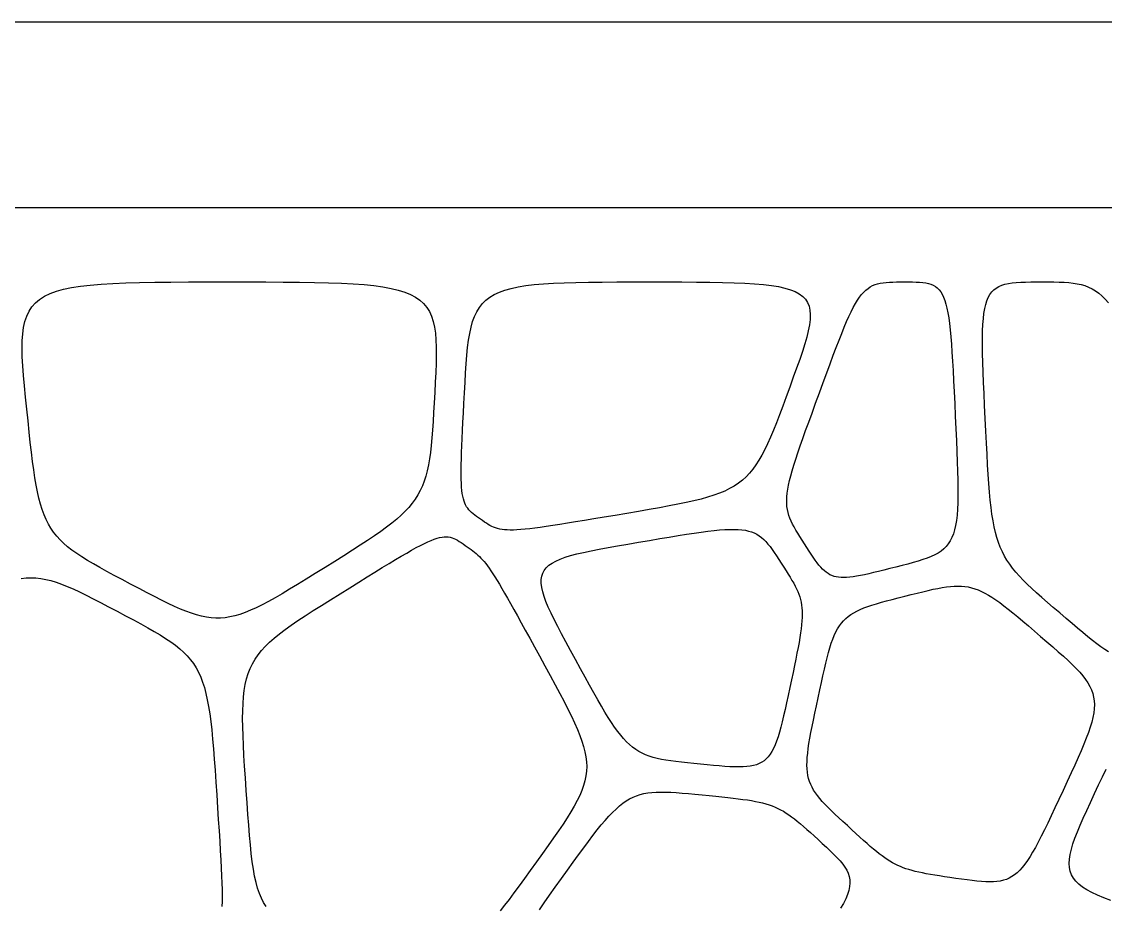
# Model space of a CAD drawing. Header units: millimetres. Extents: x 0 to 2400, y 0 to 1000.
# Drawn here: x 912 to 1495, y 524 to 1000 of the extents above; entities that cross this region are included whole.
import ezdxf

# ---------------------------------------------------------------- set-up
doc = ezdxf.new("R2010")
doc.units = ezdxf.units.MM

msp = doc.modelspace()

# ---------------------------------------------------------------- linework, layer by layer
at = {"layer": '23'}
for p, q in [((911.683, 700.328), (914.341, 700.632)), ((914.341, 700.632), (916.972, 700.737)), ((916.972, 700.737), (919.597, 700.647)), ((919.597, 700.647), (922.238, 700.362)), ((922.238, 700.362), (924.918, 699.887)), ((924.918, 699.887), (927.659, 699.223)), ((927.659, 699.223), (930.483, 698.373)), ((930.483, 698.373), (933.411, 697.34)), ((933.411, 697.34), (936.467, 696.125)), ((936.467, 696.125), (939.672, 694.732)), ((939.672, 694.732), (943.049, 693.164)), ((943.049, 693.164), (946.619, 691.422)), ((946.619, 691.422), (950.404, 689.509)), ((950.404, 689.509), (954.428, 687.428)), ((954.428, 687.428), (958.711, 685.181)), ((958.711, 685.181), (963.276, 682.77)), ((963.276, 682.77), (967.84, 680.356)), ((967.84, 680.356), (972.11, 678.083)), ((972.11, 678.083), (976.097, 675.931)), ((976.097, 675.931), (979.813, 673.88)), ((979.813, 673.88), (983.268, 671.909)), ((983.268, 671.909), (986.473, 670)), ((986.473, 670), (989.438, 668.132)), ((989.438, 668.132), (992.176, 666.285)), ((992.176, 666.285), (994.695, 664.44)), ((994.695, 664.44), (997.007, 662.576)), ((997.007, 662.576), (999.124, 660.674)), ((999.124, 660.674), (1001.06, 658.713)), ((1001.06, 658.713), (1002.81, 656.674)), ((1002.81, 656.674), (1004.4, 654.537)), ((1004.4, 654.537), (1005.85, 652.282)), ((1005.85, 652.282), (1007.14, 649.888)), ((1007.14, 649.888), (1008.31, 647.337)), ((1008.31, 647.337), (1009.36, 644.607)), ((1009.36, 644.607), (1010.29, 641.681)), ((1010.29, 641.681), (1011.13, 638.536)), ((1011.13, 638.536), (1011.88, 635.153)), ((1011.88, 635.153), (1012.55, 631.513)), ((1012.55, 631.513), (1013.16, 627.596)), ((1013.16, 627.596), (1013.71, 623.381)), ((1013.71, 623.381), (1014.22, 618.849)), ((1014.22, 618.849), (1014.69, 613.98)), ((1014.69, 613.98), (1015.14, 608.753)), ((1015.14, 608.753), (1015.57, 603.149)), ((1015.57, 603.149), (1016.01, 597.149)), ((1016.01, 597.149), (1016.45, 590.731)), ((1016.45, 590.731), (1016.91, 583.877)), ((1016.91, 583.877), (1017.37, 577.023)), ((1017.37, 577.023), (1017.8, 570.608)), ((1017.8, 570.608), (1018.2, 564.614)), ((1018.2, 564.614), (1018.55, 559.022)), ((1018.55, 559.022), (1018.87, 553.814)), ((1018.87, 553.814), (1019.15, 548.973)), ((1019.15, 548.973), (1019.38, 544.481)), ((1019.38, 544.481), (1019.57, 540.319)), ((1019.57, 540.319), (1019.71, 536.47)), ((1019.71, 536.47), (1019.8, 532.915)), ((1019.8, 532.915), (1019.84, 529.637)), ((1019.83, 526.617), (1019.76, 523.837)), ((1019.84, 529.637), (1019.83, 526.617))]:
    msp.add_line(p, q, dxfattribs=at)
at = {"layer": '24'}
for p, q in [((938.797, 856.898), (943.581, 857.658)), ((943.581, 857.658), (948.865, 858.28)), ((948.865, 858.28), (954.672, 858.778)), ((954.672, 858.778), (961.021, 859.166)), ((961.021, 859.166), (967.937, 859.458)), ((967.937, 859.458), (975.439, 859.667)), ((975.439, 859.667), (983.549, 859.807)), ((983.549, 859.807), (992.29, 859.892)), ((992.29, 859.892), (1001.68, 859.935)), ((1001.68, 859.935), (1011.75, 859.951)), ((1011.75, 859.951), (1022.51, 859.953)), ((1022.51, 859.953), (1033.28, 859.952)), ((1033.28, 859.952), (1043.34, 859.938)), ((1043.34, 859.938), (1052.74, 859.9)), ((1052.74, 859.9), (1061.49, 859.826)), ((1061.49, 859.826), (1069.6, 859.704)), ((1069.6, 859.704), (1077.12, 859.523)), ((1077.12, 859.523), (1084.05, 859.269)), ((1084.05, 859.269), (1090.42, 858.932)), ((1090.42, 858.932), (1096.26, 858.499)), ((1096.26, 858.499), (1101.58, 857.958)), ((1101.58, 857.958), (1106.41, 857.298)), ((921.617, 850.549), (924.227, 852.205)), ((924.227, 852.205), (927.228, 853.654)), ((927.228, 853.654), (930.642, 854.909)), ((930.642, 854.909), (934.491, 855.986)), ((934.491, 855.986), (938.797, 856.898)), ((1106.41, 857.298), (1110.76, 856.506)), ((1110.76, 856.506), (1114.67, 855.57)), ((1114.67, 855.57), (1118.16, 854.478)), ((1118.16, 854.478), (1121.25, 853.219)), ((1121.25, 853.219), (1123.95, 851.781)), ((1123.95, 851.781), (1126.3, 850.15)), ((915.921, 844.206), (917.486, 846.564)), ((917.486, 846.564), (919.378, 848.674)), ((919.378, 848.674), (921.617, 850.549)), ((1126.3, 850.15), (1128.31, 848.317)), ((1128.31, 848.317), (1130.01, 846.268)), ((1130.01, 846.268), (1131.42, 843.991)), ((913.683, 838.691), (914.661, 841.586)), ((914.661, 841.586), (915.921, 844.206)), ((1131.42, 843.991), (1132.56, 841.475)), ((1132.56, 841.475), (1133.46, 838.707)), ((912.49, 832.019), (912.967, 835.507)), ((912.967, 835.507), (913.683, 838.691)), ((1133.46, 838.707), (1134.14, 835.676)), ((1134.14, 835.676), (1134.62, 832.37)), ((912.232, 828.215), (912.49, 832.019)), ((1134.62, 832.37), (1134.92, 828.777)), ((1134.92, 828.777), (1135.06, 824.884)), ((912.169, 824.08), (912.232, 828.215)), ((912.281, 819.601), (912.169, 824.08)), ((1135.06, 824.884), (1135.08, 820.679)), ((912.545, 814.763), (912.281, 819.601)), ((1135.08, 820.679), (1134.98, 816.152)), ((912.94, 809.554), (912.545, 814.763)), ((1134.8, 811.289), (1134.55, 806.08)), ((1134.98, 816.152), (1134.8, 811.289)), ((913.445, 803.958), (912.94, 809.554)), ((1134.55, 806.08), (1134.26, 800.511)), ((914.037, 797.964), (913.445, 803.958)), ((1134.26, 800.511), (1133.97, 794.94)), ((914.695, 791.556), (914.037, 797.964)), ((1133.97, 794.94), (1133.68, 789.722)), ((915.358, 785.147), (914.695, 791.556)), ((1133.68, 789.722), (1133.39, 784.838)), ((915.989, 779.146), (915.358, 785.147)), ((1133.39, 784.838), (1133.08, 780.267)), ((916.598, 773.535), (915.989, 779.146)), ((1132.74, 775.992), (1132.37, 771.993)), ((1133.08, 780.267), (1132.74, 775.992)), ((917.197, 768.293), (916.598, 773.535)), ((1132.37, 771.993), (1131.94, 768.251)), ((917.796, 763.403), (917.197, 768.293)), ((1131.45, 764.748), (1130.88, 761.464)), ((1131.94, 768.251), (1131.45, 764.748)), ((918.408, 758.845), (917.796, 763.403)), ((919.043, 754.6), (918.408, 758.845)), ((1130.22, 758.38), (1129.47, 755.478)), ((1130.88, 761.464), (1130.22, 758.38)), ((919.712, 750.649), (919.043, 754.6)), ((1128.61, 752.738), (1127.62, 750.142)), ((1129.47, 755.478), (1128.61, 752.738)), ((920.428, 746.974), (919.712, 750.649)), ((921.201, 743.555), (920.428, 746.974)), ((1126.5, 747.67), (1125.23, 745.304)), ((1127.62, 750.142), (1126.5, 747.67)), ((922.042, 740.374), (921.201, 743.555)), ((1122.2, 740.813), (1120.42, 738.65)), ((1123.8, 743.025), (1122.2, 740.813)), ((1125.23, 745.304), (1123.8, 743.025)), ((922.963, 737.41), (922.042, 740.374)), ((923.975, 734.646), (922.963, 737.41)), ((1118.44, 736.516), (1116.26, 734.393)), ((1120.42, 738.65), (1118.44, 736.516)), ((925.089, 732.063), (923.975, 734.646)), ((926.316, 729.641), (925.089, 732.063)), ((927.668, 727.361), (926.316, 729.641)), ((1111.23, 730.104), (1108.36, 727.899)), ((1113.86, 732.262), (1111.23, 730.104)), ((1116.26, 734.393), (1113.86, 732.262)), ((929.156, 725.205), (927.668, 727.361)), ((930.791, 723.154), (929.156, 725.205)), ((1105.23, 725.63), (1101.84, 723.276)), ((1108.36, 727.899), (1105.23, 725.63)), ((932.585, 721.188), (930.791, 723.154)), ((934.548, 719.289), (932.585, 721.188)), ((936.692, 717.437), (934.548, 719.289)), ((1094.21, 718.24), (1089.95, 715.52)), ((1098.17, 720.819), (1094.21, 718.24)), ((1101.84, 723.276), (1098.17, 720.819)), ((939.028, 715.614), (936.692, 717.437)), ((941.568, 713.801), (939.028, 715.614)), ((944.322, 711.979), (941.568, 713.801)), ((947.302, 710.128), (944.322, 711.979)), ((1085.38, 712.64), (1080.48, 709.581)), ((1089.95, 715.52), (1085.38, 712.64)), ((950.52, 708.23), (947.302, 710.128)), ((953.986, 706.266), (950.52, 708.23)), ((957.711, 704.217), (953.986, 706.266)), ((1075.24, 706.324), (1070, 703.069)), ((1080.48, 709.581), (1075.24, 706.324)), ((961.708, 702.064), (957.711, 704.217)), ((965.986, 699.787), (961.708, 702.064)), ((1065.1, 700.03), (1060.49, 697.205)), ((1070, 703.069), (1065.1, 700.03)), ((970.558, 697.369), (965.986, 699.787)), ((975.132, 694.954), (970.558, 697.369)), ((979.422, 692.702), (975.132, 694.954)), ((1056.18, 694.591), (1052.12, 692.186)), ((1060.49, 697.205), (1056.18, 694.591)), ((983.45, 690.615), (979.422, 692.702)), ((987.236, 688.693), (983.45, 690.615)), ((990.802, 686.941), (987.236, 688.693)), ((1048.31, 689.989), (1044.73, 687.999)), ((1052.12, 692.186), (1048.31, 689.989)), ((994.168, 685.358), (990.802, 686.941)), ((997.357, 683.947), (994.168, 685.358)), ((1000.39, 682.71), (997.357, 683.947)), ((1003.28, 681.648), (1000.39, 682.71)), ((1035.09, 683.246), (1032.18, 682.062)), ((1038.14, 684.629), (1035.09, 683.246)), ((1041.34, 686.213), (1038.14, 684.629)), ((1044.73, 687.999), (1041.34, 686.213)), ((1006.06, 680.763), (1003.28, 681.648)), ((1008.75, 680.057), (1006.06, 680.763)), ((1011.36, 679.533), (1008.75, 680.057)), ((1013.93, 679.191), (1011.36, 679.533)), ((1016.46, 679.033), (1013.93, 679.191)), ((1018.98, 679.062), (1016.46, 679.033)), ((1021.51, 679.278), (1018.98, 679.062)), ((1024.08, 679.685), (1021.51, 679.278)), ((1026.7, 680.283), (1024.08, 679.685)), ((1029.39, 681.075), (1026.7, 680.283)), ((1032.18, 682.062), (1029.39, 681.075))]:
    msp.add_line(p, q, dxfattribs=at)
at = {"layer": '25'}
for p, q in [((1124.34, 716.955), (1126.62, 718.16)), ((1126.62, 718.16), (1128.71, 719.214)), ((1128.71, 719.214), (1130.64, 720.12)), ((1130.64, 720.12), (1132.41, 720.885)), ((1132.41, 720.885), (1134.04, 721.514)), ((1134.04, 721.514), (1135.54, 722.012)), ((1135.54, 722.012), (1136.93, 722.384)), ((1136.93, 722.384), (1138.22, 722.635)), ((1138.22, 722.635), (1139.41, 722.771)), ((1139.41, 722.771), (1140.54, 722.797)), ((1140.54, 722.797), (1141.6, 722.718)), ((1141.6, 722.718), (1142.62, 722.539)), ((1142.62, 722.539), (1143.6, 722.267)), ((1143.6, 722.267), (1144.57, 721.905)), ((1144.57, 721.905), (1145.52, 721.459)), ((1145.52, 721.459), (1146.49, 720.934)), ((1146.49, 720.934), (1147.47, 720.336)), ((1147.47, 720.336), (1148.49, 719.669)), ((1148.49, 719.669), (1149.56, 718.94)), ((1149.56, 718.94), (1150.69, 718.153)), ((1150.69, 718.153), (1151.82, 717.363)), ((1113.12, 710.511), (1116.27, 712.376)), ((1116.27, 712.376), (1119.18, 714.068)), ((1119.18, 714.068), (1121.86, 715.593)), ((1121.86, 715.593), (1124.34, 716.955)), ((1151.82, 717.363), (1152.88, 716.612)), ((1152.88, 716.612), (1153.88, 715.888)), ((1153.88, 715.888), (1154.84, 715.177)), ((1154.84, 715.177), (1155.75, 714.466)), ((1155.75, 714.466), (1156.64, 713.743)), ((1156.64, 713.743), (1157.5, 712.994)), ((1157.5, 712.994), (1158.34, 712.207)), ((1158.34, 712.207), (1159.18, 711.367)), ((1102.13, 703.826), (1106.07, 706.241)), ((1106.07, 706.241), (1109.73, 708.467)), ((1109.73, 708.467), (1113.12, 710.511)), ((1159.18, 711.367), (1160.02, 710.462)), ((1160.02, 710.462), (1160.87, 709.48)), ((1160.87, 709.48), (1161.74, 708.407)), ((1161.74, 708.407), (1162.64, 707.23)), ((1162.64, 707.23), (1163.58, 705.935)), ((1163.58, 705.935), (1164.56, 704.511)), ((1093.37, 698.408), (1097.9, 701.216)), ((1097.9, 701.216), (1102.13, 703.826)), ((1164.56, 704.511), (1165.59, 702.943)), ((1165.59, 702.943), (1166.69, 701.219)), ((1166.69, 701.219), (1167.86, 699.326)), ((1083.33, 692.174), (1088.52, 695.396)), ((1088.52, 695.396), (1093.37, 698.408)), ((1167.86, 699.326), (1169.12, 697.251)), ((1169.12, 697.251), (1170.45, 694.98)), ((1170.45, 694.98), (1171.89, 692.501)), ((1073.3, 685.918), (1078.15, 688.949)), ((1078.15, 688.949), (1083.33, 692.174)), ((1171.89, 692.501), (1173.43, 689.801)), ((1173.43, 689.801), (1175.09, 686.866)), ((1064.58, 680.351), (1068.78, 683.059)), ((1068.78, 683.059), (1073.3, 685.918)), ((1175.09, 686.866), (1176.87, 683.683)), ((1176.87, 683.683), (1178.78, 680.24)), ((1057.06, 675.302), (1060.67, 677.772)), ((1060.67, 677.772), (1064.58, 680.351)), ((1178.78, 680.24), (1180.84, 676.524)), ((1050.69, 670.6), (1053.74, 672.918)), ((1053.74, 672.918), (1057.06, 675.302)), ((1180.84, 676.524), (1183.04, 672.52)), ((1183.04, 672.52), (1185.4, 668.217)), ((1043.09, 663.826), (1045.37, 666.075)), ((1045.37, 666.075), (1047.91, 668.326)), ((1047.91, 668.326), (1050.69, 670.6)), ((1185.4, 668.217), (1187.92, 663.602)), ((1037.58, 656.874), (1039.2, 659.246)), ((1039.2, 659.246), (1041.03, 661.556)), ((1041.03, 661.556), (1043.09, 663.826)), ((1187.92, 663.602), (1190.62, 658.66)), ((1034.94, 651.856), (1036.17, 654.418)), ((1036.17, 654.418), (1037.58, 656.874)), ((1190.62, 658.66), (1193.51, 653.38)), ((1193.51, 653.38), (1196.39, 648.098)), ((1033.04, 646.334), (1033.9, 649.169)), ((1033.9, 649.169), (1034.94, 651.856)), ((1196.39, 648.098), (1199.08, 643.147)), ((1031.78, 640.136), (1032.33, 643.33)), ((1032.33, 643.33), (1033.04, 646.334)), ((1199.08, 643.147), (1201.58, 638.506)), ((1031.09, 633.092), (1031.37, 636.73)), ((1031.37, 636.73), (1031.78, 640.136)), ((1201.58, 638.506), (1203.88, 634.152)), ((1030.93, 629.199), (1031.09, 633.092)), ((1203.88, 634.152), (1205.98, 630.065)), ((1205.98, 630.065), (1207.89, 626.224)), ((1030.89, 625.031), (1030.93, 629.199)), ((1030.94, 620.566), (1030.89, 625.031)), ((1207.89, 626.224), (1209.6, 622.607)), ((1031.09, 615.783), (1030.94, 620.566)), ((1209.6, 622.607), (1211.11, 619.194)), ((1211.11, 619.194), (1212.43, 615.962)), ((1031.31, 610.661), (1031.09, 615.783)), ((1212.43, 615.962), (1213.54, 612.89)), ((1213.54, 612.89), (1214.45, 609.958)), ((1031.61, 605.178), (1031.31, 610.661)), ((1214.45, 609.958), (1215.16, 607.144)), ((1215.16, 607.144), (1215.67, 604.427)), ((1031.97, 599.313), (1031.61, 605.178)), ((1215.67, 604.427), (1215.97, 601.785)), ((1215.97, 601.785), (1216.07, 599.197)), ((1032.38, 593.044), (1031.97, 599.313)), ((1215.96, 596.643), (1215.64, 594.1)), ((1216.07, 599.197), (1215.96, 596.643)), ((1032.83, 586.351), (1032.38, 593.044)), ((1215.12, 591.548), (1214.39, 588.965)), ((1215.64, 594.1), (1215.12, 591.548)), ((1033.28, 579.659), (1032.83, 586.351)), ((1212.3, 583.621), (1210.94, 580.818)), ((1213.45, 586.33), (1212.3, 583.621)), ((1214.39, 588.965), (1213.45, 586.33)), ((1033.72, 573.396), (1033.28, 579.659)), ((1209.37, 577.899), (1207.58, 574.843)), ((1210.94, 580.818), (1209.37, 577.899)), ((1034.15, 567.548), (1033.72, 573.396)), ((1207.58, 574.843), (1205.58, 571.629)), ((1034.59, 562.097), (1034.15, 567.548)), ((1203.36, 568.236), (1200.93, 564.641)), ((1205.58, 571.629), (1203.36, 568.236)), ((1035.05, 557.029), (1034.59, 562.097)), ((1198.29, 560.824), (1195.42, 556.764)), ((1200.93, 564.641), (1198.29, 560.824)), ((1035.54, 552.326), (1035.05, 557.029)), ((1195.42, 556.764), (1192.34, 552.44)), ((1036.08, 547.973), (1035.54, 552.326)), ((1192.34, 552.44), (1189.04, 547.829)), ((1036.67, 543.954), (1036.08, 547.973)), ((1037.34, 540.252), (1036.67, 543.954)), ((1185.73, 543.221), (1182.63, 538.911)), ((1189.04, 547.829), (1185.73, 543.221)), ((1038.09, 536.853), (1037.34, 540.252)), ((1038.94, 533.739), (1038.09, 536.853)), ((1182.63, 538.911), (1179.71, 534.892)), ((1039.9, 530.894), (1038.94, 533.739)), ((1040.98, 528.304), (1039.9, 530.894)), ((1176.95, 531.156), (1174.34, 527.693)), ((1179.71, 534.892), (1176.95, 531.156)), ((1042.2, 525.951), (1040.98, 528.304)), ((1043.56, 523.819), (1042.2, 525.951)), ((1174.34, 527.693), (1171.85, 524.496)), ((1171.85, 524.496), (1169.47, 521.557))]:
    msp.add_line(p, q, dxfattribs=at)
at = {"layer": '34'}
for p, q in [((1241.04, 582.665), (1242.94, 583.443)), ((1242.94, 583.443), (1244.89, 584.079)), ((1244.89, 584.079), (1246.91, 584.58)), ((1246.91, 584.58), (1249.02, 584.958)), ((1249.02, 584.958), (1251.23, 585.22)), ((1251.23, 585.22), (1253.55, 585.376)), ((1253.55, 585.376), (1256.01, 585.434)), ((1256.01, 585.434), (1258.61, 585.405)), ((1258.61, 585.405), (1261.38, 585.296)), ((1261.38, 585.296), (1264.32, 585.118)), ((1264.32, 585.118), (1267.45, 584.878)), ((1267.45, 584.878), (1270.79, 584.587)), ((1270.79, 584.587), (1274.36, 584.253)), ((1274.36, 584.253), (1278.16, 583.885)), ((1278.16, 583.885), (1281.96, 583.515)), ((1281.96, 583.515), (1285.52, 583.165)), ((1231.86, 576.321), (1233.7, 577.947)), ((1233.7, 577.947), (1235.53, 579.386)), ((1235.53, 579.386), (1237.36, 580.646)), ((1237.36, 580.646), (1239.19, 581.736)), ((1239.19, 581.736), (1241.04, 582.665)), ((1285.52, 583.165), (1288.86, 582.828)), ((1288.86, 582.828), (1291.98, 582.5)), ((1291.98, 582.5), (1294.9, 582.176)), ((1294.9, 582.176), (1297.63, 581.85)), ((1297.63, 581.85), (1300.18, 581.517)), ((1300.18, 581.517), (1302.58, 581.172)), ((1302.58, 581.172), (1304.82, 580.81)), ((1304.82, 580.81), (1306.93, 580.425)), ((1306.93, 580.425), (1308.92, 580.012)), ((1308.92, 580.012), (1310.79, 579.565)), ((1310.79, 579.565), (1312.57, 579.081)), ((1312.57, 579.081), (1314.26, 578.552)), ((1314.26, 578.552), (1315.89, 577.975)), ((1315.89, 577.975), (1317.45, 577.343)), ((1226.03, 570.222), (1228.03, 572.467)), ((1228.03, 572.467), (1229.97, 574.497)), ((1229.97, 574.497), (1231.86, 576.321)), ((1317.45, 577.343), (1318.97, 576.652)), ((1318.97, 576.652), (1320.46, 575.895)), ((1320.46, 575.895), (1321.93, 575.069)), ((1321.93, 575.069), (1323.4, 574.168)), ((1323.4, 574.168), (1324.87, 573.186)), ((1324.87, 573.186), (1326.36, 572.119)), ((1326.36, 572.119), (1327.89, 570.96)), ((1221.76, 565.051), (1223.94, 567.754)), ((1223.94, 567.754), (1226.03, 570.222)), ((1327.89, 570.96), (1329.46, 569.705)), ((1329.46, 569.705), (1331.09, 568.348)), ((1331.09, 568.348), (1332.8, 566.885)), ((1332.8, 566.885), (1334.59, 565.31)), ((1217.04, 558.911), (1219.47, 562.107)), ((1219.47, 562.107), (1221.76, 565.051)), ((1334.59, 565.31), (1336.48, 563.617)), ((1336.48, 563.617), (1338.48, 561.801)), ((1338.48, 561.801), (1340.6, 559.858)), ((1211.75, 551.728), (1214.48, 555.454)), ((1214.48, 555.454), (1217.04, 558.911)), ((1340.6, 559.858), (1342.86, 557.782)), ((1342.86, 557.782), (1345.12, 555.703)), ((1345.12, 555.703), (1347.22, 553.744)), ((1208.85, 547.723), (1211.75, 551.728)), ((1347.22, 553.744), (1349.15, 551.884)), ((1349.15, 551.884), (1350.91, 550.105)), ((1350.91, 550.105), (1352.49, 548.387)), ((1352.49, 548.387), (1353.87, 546.711)), ((1202.48, 538.842), (1205.77, 543.431)), ((1205.77, 543.431), (1208.85, 547.723)), ((1353.87, 546.711), (1355.06, 545.059)), ((1355.06, 545.059), (1356.04, 543.409)), ((1356.04, 543.409), (1356.81, 541.744)), ((1199.19, 534.251), (1202.48, 538.842)), ((1356.81, 541.744), (1357.36, 540.044)), ((1357.36, 540.044), (1357.67, 538.29)), ((1357.67, 538.29), (1357.75, 536.463)), ((1196.12, 529.946), (1199.19, 534.251)), ((1357.16, 532.51), (1356.47, 530.347)), ((1357.58, 534.543), (1357.16, 532.51)), ((1357.75, 536.463), (1357.58, 534.543)), ((1190.64, 522.113), (1193.27, 525.906)), ((1193.27, 525.906), (1196.12, 529.946)), ((1354.28, 525.55), (1352.76, 522.877)), ((1355.52, 528.033), (1354.28, 525.55)), ((1356.47, 530.347), (1355.52, 528.033))]:
    msp.add_line(p, q, dxfattribs=at)
at = {"layer": '35'}
for p, q in [((1260.51, 722.661), (1265.29, 723.444)), ((1265.29, 723.444), (1269.75, 724.152)), ((1269.75, 724.152), (1273.9, 724.782)), ((1273.9, 724.782), (1277.75, 725.332)), ((1277.75, 725.332), (1281.31, 725.799)), ((1281.31, 725.799), (1284.61, 726.181)), ((1284.61, 726.181), (1287.65, 726.477)), ((1287.65, 726.477), (1290.46, 726.683)), ((1290.46, 726.683), (1293.05, 726.798)), ((1293.05, 726.798), (1295.43, 726.819)), ((1295.43, 726.819), (1297.63, 726.744)), ((1297.63, 726.744), (1299.64, 726.57)), ((1299.64, 726.57), (1301.5, 726.296)), ((1301.5, 726.296), (1303.22, 725.919)), ((1303.22, 725.919), (1304.8, 725.436)), ((1304.8, 725.436), (1306.28, 724.846)), ((1306.28, 724.846), (1307.66, 724.146)), ((1307.66, 724.146), (1308.95, 723.335)), ((1308.95, 723.335), (1310.18, 722.408)), ((1227.55, 717.033), (1232.66, 717.937)), ((1232.66, 717.937), (1238.14, 718.882)), ((1238.14, 718.882), (1244.01, 719.881)), ((1244.01, 719.881), (1249.88, 720.877)), ((1249.88, 720.877), (1255.37, 721.805)), ((1255.37, 721.805), (1260.51, 722.661)), ((1310.18, 722.408), (1311.36, 721.365)), ((1311.36, 721.365), (1312.5, 720.203)), ((1312.5, 720.203), (1313.63, 718.92)), ((1313.63, 718.92), (1314.75, 717.514)), ((1314.75, 717.514), (1315.88, 715.982)), ((1201.81, 710.784), (1204.46, 711.757)), ((1204.46, 711.757), (1207.45, 712.682)), ((1207.45, 712.682), (1210.77, 713.572)), ((1210.77, 713.572), (1214.43, 714.44)), ((1214.43, 714.44), (1218.45, 715.297)), ((1218.45, 715.297), (1222.82, 716.157)), ((1222.82, 716.157), (1227.55, 717.033)), ((1315.88, 715.982), (1317.03, 714.321)), ((1317.03, 714.321), (1318.23, 712.53)), ((1318.23, 712.53), (1319.49, 710.607)), ((1193.23, 704.751), (1194.34, 706.155)), ((1194.34, 706.155), (1195.75, 707.448)), ((1195.75, 707.448), (1197.46, 708.642)), ((1197.46, 708.642), (1199.47, 709.75)), ((1199.47, 709.75), (1201.81, 710.784)), ((1319.49, 710.607), (1320.82, 708.549)), ((1320.82, 708.549), (1322.15, 706.489)), ((1322.15, 706.489), (1323.39, 704.552)), ((1191.61, 699.74), (1191.87, 701.556)), ((1191.87, 701.556), (1192.41, 703.222)), ((1192.41, 703.222), (1193.23, 704.751)), ((1323.39, 704.552), (1324.54, 702.726)), ((1324.54, 702.726), (1325.61, 700.996)), ((1325.61, 700.996), (1326.59, 699.35)), ((1191.61, 697.761), (1191.61, 699.74)), ((1191.87, 695.607), (1191.61, 697.761)), ((1192.39, 693.265), (1191.87, 695.607)), ((1326.59, 699.35), (1327.49, 697.774)), ((1327.49, 697.774), (1328.3, 696.254)), ((1328.3, 696.254), (1329.04, 694.777)), ((1329.04, 694.777), (1329.69, 693.329)), ((1193.16, 690.722), (1192.39, 693.265)), ((1194.17, 687.966), (1193.16, 690.722)), ((1329.69, 693.329), (1330.26, 691.897)), ((1330.26, 691.897), (1330.75, 690.468)), ((1330.75, 690.468), (1331.17, 689.027)), ((1331.17, 689.027), (1331.51, 687.562)), ((1195.41, 684.984), (1194.17, 687.966)), ((1196.87, 681.763), (1195.41, 684.984)), ((1331.51, 687.562), (1331.77, 686.059)), ((1331.77, 686.059), (1331.95, 684.504)), ((1331.95, 684.504), (1332.06, 682.885)), ((1332.06, 682.885), (1332.1, 681.187)), ((1198.56, 678.29), (1196.87, 681.763)), ((1200.46, 674.552), (1198.56, 678.29)), ((1331.96, 677.501), (1331.78, 675.487)), ((1332.06, 679.397), (1331.96, 677.501)), ((1332.1, 681.187), (1332.06, 679.397)), ((1202.57, 670.538), (1200.46, 674.552)), ((1331.21, 671.048), (1330.83, 668.596)), ((1331.53, 673.341), (1331.21, 671.048)), ((1331.78, 675.487), (1331.53, 673.341)), ((1204.88, 666.234), (1202.57, 670.538)), ((1207.38, 661.627), (1204.88, 666.234)), ((1330.37, 665.972), (1329.85, 663.161)), ((1330.83, 668.596), (1330.37, 665.972)), ((1210.06, 656.705), (1207.38, 661.627)), ((1329.27, 660.15), (1328.62, 656.927)), ((1329.85, 663.161), (1329.27, 660.15)), ((1212.75, 651.783), (1210.06, 656.705)), ((1327.91, 653.476), (1327.13, 649.785)), ((1328.62, 656.927), (1327.91, 653.476)), ((1215.28, 647.178), (1212.75, 651.783)), ((1327.13, 649.785), (1326.29, 645.841)), ((1217.65, 642.878), (1215.28, 647.178)), ((1219.88, 638.872), (1217.65, 642.878)), ((1325.4, 641.63), (1324.5, 637.419)), ((1326.29, 645.841), (1325.4, 641.63)), ((1221.99, 635.149), (1219.88, 638.872)), ((1324.5, 637.419), (1323.65, 633.481)), ((1223.99, 631.697), (1221.99, 635.149)), ((1225.89, 628.505), (1223.99, 631.697)), ((1323.65, 633.481), (1322.84, 629.807)), ((1227.7, 625.562), (1225.89, 628.505)), ((1229.45, 622.856), (1227.7, 625.562)), ((1322.06, 626.388), (1321.3, 623.217)), ((1322.84, 629.807), (1322.06, 626.388)), ((1231.13, 620.376), (1229.45, 622.856)), ((1232.77, 618.111), (1231.13, 620.376)), ((1320.56, 620.285), (1319.81, 617.584)), ((1321.3, 623.217), (1320.56, 620.285)), ((1234.39, 616.049), (1232.77, 618.111)), ((1235.98, 614.179), (1234.39, 616.049)), ((1237.58, 612.49), (1235.98, 614.179)), ((1239.18, 610.97), (1237.58, 612.49)), ((1318.29, 612.841), (1317.49, 610.782)), ((1319.06, 615.105), (1318.29, 612.841)), ((1319.81, 617.584), (1319.06, 615.105)), ((1240.8, 609.607), (1239.18, 610.97)), ((1242.47, 608.392), (1240.8, 609.607)), ((1244.18, 607.312), (1242.47, 608.392)), ((1245.96, 606.356), (1244.18, 607.312)), ((1315.78, 607.25), (1314.84, 605.759)), ((1316.66, 608.921), (1315.78, 607.25)), ((1317.49, 610.782), (1316.66, 608.921)), ((1247.82, 605.513), (1245.96, 606.356)), ((1249.77, 604.77), (1247.82, 605.513)), ((1251.83, 604.118), (1249.77, 604.77)), ((1254, 603.545), (1251.83, 604.118)), ((1256.3, 603.039), (1254, 603.545)), ((1258.76, 602.588), (1256.3, 603.039)), ((1261.37, 602.183), (1258.76, 602.588)), ((1264.15, 601.811), (1261.37, 602.183)), ((1267.12, 601.46), (1264.15, 601.811)), ((1270.29, 601.12), (1267.12, 601.46)), ((1273.67, 600.78), (1270.29, 601.12)), ((1310.34, 601.442), (1308.97, 600.732)), ((1311.6, 602.291), (1310.34, 601.442)), ((1312.76, 603.288), (1311.6, 602.291)), ((1313.84, 604.442), (1312.76, 603.288)), ((1314.84, 605.759), (1313.84, 604.442)), ((1277.28, 600.428), (1273.67, 600.78)), ((1280.89, 600.078), (1277.28, 600.428)), ((1284.27, 599.761), (1280.89, 600.078)), ((1287.43, 599.483), (1284.27, 599.761)), ((1290.37, 599.254), (1287.43, 599.483)), ((1293.12, 599.082), (1290.37, 599.254)), ((1295.67, 598.974), (1293.12, 599.082)), ((1298.04, 598.939), (1295.67, 598.974)), ((1300.24, 598.986), (1298.04, 598.939)), ((1302.27, 599.122), (1300.24, 598.986)), ((1304.15, 599.357), (1302.27, 599.122)), ((1305.89, 599.698), (1304.15, 599.357)), ((1307.49, 600.153), (1305.89, 599.698)), ((1308.97, 600.732), (1307.49, 600.153))]:
    msp.add_line(p, q, dxfattribs=at)
at = {"layer": '36'}
for p, q in [((1179.19, 857.284), (1183.3, 857.948)), ((1183.3, 857.948), (1187.82, 858.492)), ((1187.82, 858.492), (1192.75, 858.927)), ((1192.75, 858.927), (1198.13, 859.266)), ((1198.13, 859.266), (1203.97, 859.52)), ((1203.97, 859.52), (1210.28, 859.703)), ((1210.28, 859.703), (1217.1, 859.825)), ((1217.1, 859.825), (1224.44, 859.899)), ((1224.44, 859.899), (1232.33, 859.938)), ((1232.33, 859.938), (1240.77, 859.952)), ((1240.77, 859.952), (1249.8, 859.953)), ((1249.8, 859.953), (1258.82, 859.952)), ((1258.82, 859.952), (1267.26, 859.938)), ((1267.26, 859.938), (1275.13, 859.902)), ((1275.13, 859.902), (1282.44, 859.832)), ((1282.44, 859.832), (1289.21, 859.716)), ((1289.21, 859.716), (1295.45, 859.543)), ((1295.45, 859.543), (1301.19, 859.302)), ((1301.19, 859.302), (1306.43, 858.981)), ((1306.43, 858.981), (1311.19, 858.569)), ((1311.19, 858.569), (1315.48, 858.054)), ((1315.48, 858.054), (1319.33, 857.425)), ((1161.82, 850.101), (1163.94, 851.74)), ((1163.94, 851.74), (1166.35, 853.186)), ((1166.35, 853.186), (1169.06, 854.451)), ((1169.06, 854.451), (1172.09, 855.548)), ((1172.09, 855.548), (1175.46, 856.488)), ((1175.46, 856.488), (1179.19, 857.284)), ((1319.33, 857.425), (1322.74, 856.671)), ((1322.74, 856.671), (1325.74, 855.78)), ((1325.74, 855.78), (1328.33, 854.741)), ((1328.33, 854.741), (1330.53, 853.543)), ((1330.53, 853.543), (1332.36, 852.173)), ((1332.36, 852.173), (1333.83, 850.622)), ((1156.92, 843.911), (1158.33, 846.199)), ((1158.33, 846.199), (1159.95, 848.259)), ((1159.95, 848.259), (1161.82, 850.101)), ((1333.83, 850.622), (1334.96, 848.876)), ((1334.96, 848.876), (1335.76, 846.925)), ((1335.76, 846.925), (1336.25, 844.758)), ((1154.69, 838.601), (1155.72, 841.383)), ((1155.72, 841.383), (1156.92, 843.911)), ((1336.25, 844.758), (1336.44, 842.363)), ((1336.44, 842.363), (1336.35, 839.728)), ((1153.11, 832.232), (1153.83, 835.555)), ((1153.83, 835.555), (1154.69, 838.601)), ((1335.99, 836.843), (1335.38, 833.696)), ((1336.35, 839.728), (1335.99, 836.843)), ((1152.01, 824.708), (1152.51, 828.621)), ((1152.51, 828.621), (1153.11, 832.232)), ((1334.54, 830.275), (1333.47, 826.569)), ((1335.38, 833.696), (1334.54, 830.275)), ((1151.59, 820.483), (1152.01, 824.708)), ((1332.2, 822.567), (1330.74, 818.257)), ((1333.47, 826.569), (1332.2, 822.567)), ((1151.23, 815.933), (1151.59, 820.483)), ((1330.74, 818.257), (1329.1, 813.628)), ((1150.61, 805.811), (1150.91, 811.046)), ((1150.91, 811.046), (1151.23, 815.933)), ((1329.1, 813.628), (1327.3, 808.669)), ((1150.31, 800.214), (1150.61, 805.811)), ((1327.3, 808.669), (1325.36, 803.368)), ((1150.02, 794.617), (1150.31, 800.214)), ((1325.36, 803.368), (1323.41, 798.066)), ((1149.74, 789.379), (1150.02, 794.617)), ((1323.41, 798.066), (1321.58, 793.104)), ((1149.49, 784.487), (1149.74, 789.379)), ((1319.84, 788.468), (1318.17, 784.144)), ((1321.58, 793.104), (1319.84, 788.468)), ((1149.27, 779.927), (1149.49, 784.487)), ((1318.17, 784.144), (1316.57, 780.118)), ((1149.07, 775.684), (1149.27, 779.927)), ((1315, 776.378), (1313.46, 772.908)), ((1316.57, 780.118), (1315, 776.378)), ((1148.76, 768.101), (1148.9, 771.747)), ((1148.9, 771.747), (1149.07, 775.684)), ((1313.46, 772.908), (1311.93, 769.697)), ((1148.58, 761.625), (1148.65, 764.731)), ((1148.65, 764.731), (1148.76, 768.101)), ((1310.38, 766.728), (1308.8, 763.99)), ((1311.93, 769.697), (1310.38, 766.728)), ((1148.53, 756.149), (1148.54, 758.769)), ((1148.54, 758.769), (1148.58, 761.625)), ((1305.49, 759.15), (1303.72, 757.02)), ((1307.18, 761.469), (1305.49, 759.15)), ((1308.8, 763.99), (1307.18, 761.469)), ((1148.57, 753.751), (1148.53, 756.149)), ((1148.65, 751.562), (1148.57, 753.751)), ((1299.86, 753.273), (1297.74, 751.628)), ((1301.85, 755.066), (1299.86, 753.273)), ((1303.72, 757.02), (1301.85, 755.066)), ((1148.77, 749.569), (1148.65, 751.562)), ((1148.93, 747.756), (1148.77, 749.569)), ((1149.14, 746.111), (1148.93, 747.756)), ((1290.38, 747.445), (1287.54, 746.255)), ((1293.02, 748.728), (1290.38, 747.445)), ((1295.47, 750.118), (1293.02, 748.728)), ((1297.74, 751.628), (1295.47, 750.118)), ((1149.39, 744.621), (1149.14, 746.111)), ((1149.7, 743.27), (1149.39, 744.621)), ((1150.05, 742.046), (1149.7, 743.27)), ((1150.46, 740.935), (1150.05, 742.046)), ((1150.92, 739.923), (1150.46, 740.935)), ((1269.63, 741.226), (1265.18, 740.308)), ((1273.76, 742.155), (1269.63, 741.226)), ((1277.61, 743.108), (1273.76, 742.155)), ((1281.17, 744.101), (1277.61, 743.108)), ((1284.48, 745.145), (1281.17, 744.101)), ((1287.54, 746.255), (1284.48, 745.145)), ((1151.44, 738.997), (1150.92, 739.923)), ((1152.02, 738.143), (1151.44, 738.997)), ((1152.66, 737.347), (1152.02, 738.143)), ((1153.35, 736.595), (1152.66, 737.347)), ((1154.11, 735.874), (1153.35, 736.595)), ((1154.94, 735.17), (1154.11, 735.874)), ((1155.83, 734.47), (1154.94, 735.17)), ((1237.64, 735.407), (1231.37, 734.341)), ((1243.91, 736.474), (1237.64, 735.407)), ((1249.79, 737.484), (1243.91, 736.474)), ((1255.28, 738.451), (1249.79, 737.484)), ((1260.4, 739.388), (1255.28, 738.451)), ((1265.18, 740.308), (1260.4, 739.388)), ((1156.79, 733.76), (1155.83, 734.47)), ((1157.82, 733.025), (1156.79, 733.76)), ((1158.92, 732.253), (1157.82, 733.025)), ((1160.03, 731.483), (1158.92, 732.253)), ((1161.07, 730.765), (1160.03, 731.483)), ((1162.08, 730.1), (1161.07, 730.765)), ((1163.06, 729.488), (1162.08, 730.1)), ((1164.02, 728.929), (1163.06, 729.488)), ((1201.62, 729.405), (1197.83, 728.818)), ((1205.71, 730.057), (1201.62, 729.405)), ((1210.14, 730.777), (1205.71, 730.057)), ((1214.89, 731.565), (1210.14, 730.777)), ((1220.01, 732.421), (1214.89, 731.565)), ((1225.49, 733.346), (1220.01, 732.421)), ((1231.37, 734.341), (1225.49, 733.346)), ((1165, 728.426), (1164.02, 728.929)), ((1166, 727.977), (1165, 728.426)), ((1167.03, 727.585), (1166, 727.977)), ((1168.12, 727.248), (1167.03, 727.585)), ((1169.27, 726.969), (1168.12, 727.248)), ((1170.52, 726.747), (1169.27, 726.969)), ((1171.86, 726.584), (1170.52, 726.747)), ((1173.32, 726.48), (1171.86, 726.584)), ((1174.91, 726.435), (1173.32, 726.48)), ((1176.65, 726.451), (1174.91, 726.435)), ((1178.56, 726.527), (1176.65, 726.451)), ((1180.64, 726.665), (1178.56, 726.527)), ((1182.92, 726.865), (1180.64, 726.665)), ((1185.42, 727.127), (1182.92, 726.865)), ((1188.14, 727.453), (1185.42, 727.127)), ((1191.1, 727.844), (1188.14, 727.453)), ((1194.33, 728.298), (1191.1, 727.844)), ((1197.83, 728.818), (1194.33, 728.298))]:
    msp.add_line(p, q, dxfattribs=at)
at = {"layer": '37'}
for p, q in [((1368.7, 857.285), (1369.96, 857.949)), ((1369.96, 857.949), (1371.27, 858.492)), ((1371.27, 858.492), (1372.65, 858.927)), ((1372.65, 858.927), (1374.1, 859.266)), ((1374.1, 859.266), (1375.64, 859.52)), ((1375.64, 859.52), (1377.28, 859.703)), ((1377.28, 859.703), (1379.01, 859.825)), ((1379.01, 859.825), (1380.86, 859.899)), ((1380.86, 859.899), (1382.83, 859.938)), ((1382.83, 859.938), (1384.93, 859.952)), ((1384.93, 859.952), (1387.17, 859.953)), ((1387.17, 859.953), (1389.41, 859.951)), ((1389.41, 859.951), (1391.51, 859.934)), ((1391.51, 859.934), (1393.46, 859.888)), ((1393.46, 859.888), (1395.29, 859.798)), ((1395.29, 859.798), (1396.99, 859.65)), ((1396.99, 859.65), (1398.56, 859.43)), ((1398.56, 859.43), (1400.02, 859.122)), ((1400.02, 859.122), (1401.37, 858.712)), ((1401.37, 858.712), (1402.62, 858.186)), ((1402.62, 858.186), (1403.76, 857.529)), ((1403.76, 857.529), (1404.81, 856.726)), ((1361.85, 850.104), (1362.96, 851.742)), ((1362.96, 851.742), (1364.07, 853.187)), ((1364.07, 853.187), (1365.19, 854.452)), ((1365.19, 854.452), (1366.33, 855.549)), ((1366.33, 855.549), (1367.5, 856.489)), ((1367.5, 856.489), (1368.7, 857.285)), ((1404.81, 856.726), (1405.77, 855.764)), ((1405.77, 855.764), (1406.65, 854.626)), ((1406.65, 854.626), (1407.45, 853.3)), ((1407.45, 853.3), (1408.18, 851.77)), ((1408.18, 851.77), (1408.84, 850.022)), ((1358.44, 843.915), (1359.6, 846.203)), ((1359.6, 846.203), (1360.73, 848.261)), ((1360.73, 848.261), (1361.85, 850.104)), ((1408.84, 850.022), (1409.44, 848.041)), ((1409.44, 848.041), (1409.98, 845.813)), ((1409.98, 845.813), (1410.48, 843.322)), ((1356.01, 838.606), (1357.25, 841.387)), ((1357.25, 841.387), (1358.44, 843.915)), ((1410.48, 843.322), (1410.93, 840.556)), ((1410.93, 840.556), (1411.34, 837.498)), ((1353.37, 832.239), (1354.72, 835.561)), ((1354.72, 835.561), (1356.01, 838.606)), ((1411.34, 837.498), (1411.72, 834.135)), ((1411.72, 834.135), (1412.06, 830.452)), ((1350.43, 824.717), (1351.94, 828.629)), ((1351.94, 828.629), (1353.37, 832.239)), ((1412.06, 830.452), (1412.39, 826.434)), ((1348.83, 820.493), (1350.43, 824.717)), ((1412.39, 826.434), (1412.7, 822.067)), ((1347.13, 815.944), (1348.83, 820.493)), ((1412.7, 822.067), (1413, 817.337)), ((1413, 817.337), (1413.29, 812.228)), ((1343.4, 805.824), (1345.32, 811.058)), ((1345.32, 811.058), (1347.13, 815.944)), ((1413.29, 812.228), (1413.58, 806.726)), ((1341.34, 800.228), (1343.4, 805.824)), ((1413.58, 806.726), (1413.87, 800.817)), ((1339.29, 794.632), (1341.34, 800.228)), ((1413.87, 800.817), (1414.18, 794.486)), ((1337.37, 789.393), (1339.29, 794.632)), ((1414.18, 794.486), (1414.5, 787.719)), ((1335.59, 784.493), (1337.37, 789.393)), ((1414.5, 787.719), (1414.82, 780.951)), ((1333.94, 779.918), (1335.59, 784.493)), ((1332.41, 775.65), (1333.94, 779.918)), ((1414.82, 780.951), (1415.11, 774.618)), ((1329.76, 767.97), (1331.02, 771.673)), ((1331.02, 771.673), (1332.41, 775.65)), ((1415.11, 774.618), (1415.37, 768.703)), ((1327.6, 761.325), (1328.61, 764.527)), ((1328.61, 764.527), (1329.76, 767.97)), ((1415.37, 768.703), (1415.58, 763.191)), ((1325.93, 755.582), (1326.7, 758.349)), ((1326.7, 758.349), (1327.6, 761.325)), ((1415.58, 763.191), (1415.75, 758.063)), ((1324.74, 750.611), (1325.27, 753.008)), ((1325.27, 753.008), (1325.93, 755.582)), ((1415.75, 758.063), (1415.87, 753.305)), ((1415.87, 753.305), (1415.92, 748.9)), ((1324.01, 746.282), (1324.32, 748.375)), ((1324.32, 748.375), (1324.74, 750.611)), ((1415.92, 748.9), (1415.91, 744.832)), ((1323.73, 742.462), (1323.81, 744.316)), ((1323.75, 740.703), (1323.73, 742.462)), ((1323.81, 744.316), (1324.01, 746.282)), ((1415.83, 741.083), (1415.67, 737.639)), ((1415.91, 744.832), (1415.83, 741.083)), ((1323.88, 739.022), (1323.75, 740.703)), ((1324.12, 737.404), (1323.88, 739.022)), ((1324.47, 735.831), (1324.12, 737.404)), ((1324.91, 734.288), (1324.47, 735.831)), ((1415.67, 737.639), (1415.42, 734.481)), ((1325.46, 732.758), (1324.91, 734.288)), ((1326.1, 731.224), (1325.46, 732.758)), ((1326.85, 729.671), (1326.1, 731.224)), ((1327.69, 728.082), (1326.85, 729.671)), ((1415.08, 731.595), (1414.64, 728.964)), ((1415.42, 734.481), (1415.08, 731.595)), ((1328.62, 726.441), (1327.69, 728.082)), ((1329.65, 724.731), (1328.62, 726.441)), ((1330.77, 722.936), (1329.65, 724.731)), ((1413.44, 724.4), (1412.66, 722.434)), ((1414.09, 726.571), (1413.44, 724.4)), ((1414.64, 728.964), (1414.09, 726.571)), ((1331.98, 721.039), (1330.77, 722.936)), ((1333.27, 719.025), (1331.98, 721.039)), ((1334.57, 717.013), (1333.27, 719.025)), ((1409.57, 717.609), (1408.26, 716.303)), ((1410.74, 719.056), (1409.57, 717.609)), ((1411.77, 720.659), (1410.74, 719.056)), ((1412.66, 722.434), (1411.77, 720.659)), ((1335.79, 715.133), (1334.57, 717.013)), ((1336.95, 713.381), (1335.79, 715.133)), ((1338.05, 711.756), (1336.95, 713.381)), ((1339.1, 710.256), (1338.05, 711.756)), ((1401.45, 712.154), (1399.33, 711.304)), ((1403.4, 713.063), (1401.45, 712.154)), ((1405.18, 714.046), (1403.4, 713.063)), ((1406.8, 715.121), (1405.18, 714.046)), ((1408.26, 716.303), (1406.8, 715.121)), ((1340.12, 708.876), (1339.1, 710.256)), ((1341.1, 707.616), (1340.12, 708.876)), ((1342.07, 706.472), (1341.1, 707.616)), ((1343.04, 705.443), (1342.07, 706.472)), ((1382.52, 706.515), (1379.2, 705.676)), ((1385.84, 707.358), (1382.52, 706.515)), ((1388.94, 708.161), (1385.84, 707.358)), ((1391.83, 708.941), (1388.94, 708.161)), ((1394.52, 709.714), (1391.83, 708.941)), ((1397.02, 710.496), (1394.52, 709.714)), ((1399.33, 711.304), (1397.02, 710.496)), ((1344.01, 704.524), (1343.04, 705.443)), ((1344.98, 703.715), (1344.01, 704.524)), ((1345.99, 703.012), (1344.98, 703.715)), ((1347.02, 702.412), (1345.99, 703.012)), ((1348.1, 701.914), (1347.02, 702.412)), ((1349.23, 701.515), (1348.1, 701.914)), ((1350.42, 701.213), (1349.23, 701.515)), ((1351.68, 701.004), (1350.42, 701.213)), ((1353.03, 700.886), (1351.68, 701.004)), ((1354.47, 700.857), (1353.03, 700.886)), ((1356.01, 700.914), (1354.47, 700.857)), ((1357.66, 701.055), (1356.01, 700.914)), ((1359.44, 701.278), (1357.66, 701.055)), ((1361.34, 701.578), (1359.44, 701.278)), ((1363.39, 701.955), (1361.34, 701.578)), ((1365.59, 702.406), (1363.39, 701.955)), ((1367.95, 702.928), (1365.59, 702.406)), ((1370.48, 703.518), (1367.95, 702.928)), ((1373.19, 704.175), (1370.48, 703.518)), ((1376.1, 704.895), (1373.19, 704.175)), ((1379.2, 705.676), (1376.1, 704.895))]:
    msp.add_line(p, q, dxfattribs=at)
at = {"layer": '38'}
for p, q in [((1399.89, 693.949), (1402.57, 694.548)), ((1402.57, 694.548), (1405.1, 695.066)), ((1405.1, 695.066), (1407.49, 695.5)), ((1407.49, 695.5), (1409.75, 695.845)), ((1409.75, 695.845), (1411.9, 696.096)), ((1411.9, 696.096), (1413.95, 696.25)), ((1413.95, 696.25), (1415.92, 696.302)), ((1415.92, 696.302), (1417.81, 696.247)), ((1417.81, 696.247), (1419.66, 696.082)), ((1419.66, 696.082), (1421.46, 695.801)), ((1421.46, 695.801), (1423.24, 695.401)), ((1423.24, 695.401), (1425.01, 694.877)), ((1425.01, 694.877), (1426.79, 694.225)), ((1426.79, 694.225), (1428.59, 693.441)), ((1374.71, 687.565), (1377.54, 688.334)), ((1377.54, 688.334), (1380.57, 689.129)), ((1380.57, 689.129), (1383.81, 689.96)), ((1383.81, 689.96), (1387.27, 690.839)), ((1387.27, 690.839), (1390.73, 691.715)), ((1390.73, 691.715), (1393.98, 692.528)), ((1393.98, 692.528), (1397.03, 693.274)), ((1397.03, 693.274), (1399.89, 693.949)), ((1428.59, 693.441), (1430.42, 692.519)), ((1430.42, 692.519), (1432.3, 691.456)), ((1432.3, 691.456), (1434.24, 690.248)), ((1434.24, 690.248), (1436.26, 688.889)), ((1436.26, 688.889), (1438.38, 687.376)), ((1359.81, 681.964), (1361.48, 682.864)), ((1361.48, 682.864), (1363.29, 683.713)), ((1363.29, 683.713), (1365.24, 684.521)), ((1365.24, 684.521), (1367.35, 685.299)), ((1367.35, 685.299), (1369.63, 686.058)), ((1369.63, 686.058), (1372.08, 686.81)), ((1372.08, 686.81), (1374.71, 687.565)), ((1438.38, 687.376), (1440.6, 685.705)), ((1440.6, 685.705), (1442.95, 683.87)), ((1442.95, 683.87), (1445.43, 681.868)), ((1353.17, 676.3), (1354.3, 677.625)), ((1354.3, 677.625), (1355.52, 678.842)), ((1355.52, 678.842), (1356.84, 679.964)), ((1356.84, 679.964), (1358.27, 681.001)), ((1358.27, 681.001), (1359.81, 681.964)), ((1445.43, 681.868), (1448.07, 679.694)), ((1448.07, 679.694), (1450.87, 677.344)), ((1450.87, 677.344), (1453.86, 674.813)), ((1349.37, 669.713), (1350.23, 671.575)), ((1350.23, 671.575), (1351.15, 673.286)), ((1351.15, 673.286), (1352.13, 674.858)), ((1352.13, 674.858), (1353.17, 676.3)), ((1453.86, 674.813), (1457.04, 672.097)), ((1457.04, 672.097), (1460.43, 669.193)), ((1347, 663.11), (1347.76, 665.491)), ((1347.76, 665.491), (1348.55, 667.689)), ((1348.55, 667.689), (1349.37, 669.713)), ((1460.43, 669.193), (1463.83, 666.286)), ((1463.83, 666.286), (1466.99, 663.556)), ((1345.51, 657.752), (1346.25, 660.534)), ((1346.25, 660.534), (1347, 663.11)), ((1466.99, 663.556), (1469.94, 660.986)), ((1469.94, 660.986), (1472.67, 658.56)), ((1344, 651.525), (1344.76, 654.752)), ((1344.76, 654.752), (1345.51, 657.752)), ((1472.67, 658.56), (1475.18, 656.261)), ((1475.18, 656.261), (1477.48, 654.072)), ((1477.48, 654.072), (1479.57, 651.976)), ((1342.4, 644.341), (1343.22, 648.058)), ((1343.22, 648.058), (1344, 651.525)), ((1479.57, 651.976), (1481.44, 649.957)), ((1481.44, 649.957), (1483.11, 647.998)), ((1483.11, 647.998), (1484.58, 646.082)), ((1341.55, 640.363), (1342.4, 644.341)), ((1484.58, 646.082), (1485.84, 644.193)), ((1485.84, 644.193), (1486.91, 642.314)), ((1486.91, 642.314), (1487.78, 640.428)), ((1339.73, 631.862), (1340.64, 636.113)), ((1340.64, 636.113), (1341.55, 640.363)), ((1487.78, 640.428), (1488.45, 638.519)), ((1488.45, 638.519), (1488.93, 636.57)), ((1488.93, 636.57), (1489.22, 634.564)), ((1338.89, 627.88), (1339.73, 631.862)), ((1489.25, 630.314), (1488.98, 628.037)), ((1489.22, 634.564), (1489.33, 632.484)), ((1489.33, 632.484), (1489.25, 630.314)), ((1337.41, 620.671), (1338.12, 624.155)), ((1338.12, 624.155), (1338.89, 627.88)), ((1488.54, 625.637), (1487.92, 623.096)), ((1488.98, 628.037), (1488.54, 625.637)), ((1336.78, 617.414), (1337.41, 620.671)), ((1487.12, 620.399), (1486.16, 617.527)), ((1487.92, 623.096), (1487.12, 620.399)), ((1335.74, 611.53), (1336.22, 614.372)), ((1336.22, 614.372), (1336.78, 617.414)), ((1485.02, 614.466), (1483.71, 611.197)), ((1486.16, 617.527), (1485.02, 614.466)), ((1335.04, 606.391), (1335.35, 608.874)), ((1335.35, 608.874), (1335.74, 611.53)), ((1482.24, 607.704), (1480.6, 603.971)), ((1483.71, 611.197), (1482.24, 607.704)), ((1334.66, 599.838), (1334.7, 601.887)), ((1334.7, 601.887), (1334.82, 604.066)), ((1334.82, 604.066), (1335.04, 606.391)), ((1480.6, 603.971), (1478.81, 599.981)), ((1334.73, 597.906), (1334.66, 599.838)), ((1334.9, 596.077), (1334.73, 597.906)), ((1335.17, 594.338), (1334.9, 596.077)), ((1476.85, 595.717), (1474.74, 591.163)), ((1478.81, 599.981), (1476.85, 595.717)), ((1335.55, 592.675), (1335.17, 594.338)), ((1336.05, 591.073), (1335.55, 592.675)), ((1336.65, 589.519), (1336.05, 591.073)), ((1337.38, 588), (1336.65, 589.519)), ((1474.74, 591.163), (1472.48, 586.301)), ((1338.22, 586.5), (1337.38, 588)), ((1339.19, 585.007), (1338.22, 586.5)), ((1340.29, 583.506), (1339.19, 585.007)), ((1341.52, 581.984), (1340.29, 583.506)), ((1472.48, 586.301), (1470.21, 581.44)), ((1342.88, 580.427), (1341.52, 581.984)), ((1344.37, 578.821), (1342.88, 580.427)), ((1346.01, 577.152), (1344.37, 578.821)), ((1470.21, 581.44), (1468.09, 576.894)), ((1347.79, 575.407), (1346.01, 577.152)), ((1349.72, 573.57), (1347.79, 575.407)), ((1351.79, 571.63), (1349.72, 573.57)), ((1466.09, 572.653), (1464.21, 568.707)), ((1468.09, 576.894), (1466.09, 572.653)), ((1354.02, 569.571), (1351.79, 571.63)), ((1356.4, 567.38), (1354.02, 569.571)), ((1358.79, 565.191), (1356.4, 567.38)), ((1464.21, 568.707), (1462.43, 565.047)), ((1361.03, 563.141), (1358.79, 565.191)), ((1363.13, 561.226), (1361.03, 563.141)), ((1365.11, 559.44), (1363.13, 561.226)), ((1460.74, 561.663), (1459.14, 558.545)), ((1462.43, 565.047), (1460.74, 561.663)), ((1366.97, 557.777), (1365.11, 559.44)), ((1368.74, 556.231), (1366.97, 557.777)), ((1370.42, 554.797), (1368.74, 556.231)), ((1372.02, 553.468), (1370.42, 554.797)), ((1457.6, 555.685), (1456.13, 553.073)), ((1459.14, 558.545), (1457.6, 555.685)), ((1373.56, 552.24), (1372.02, 553.468)), ((1375.04, 551.106), (1373.56, 552.24)), ((1376.48, 550.06), (1375.04, 551.106)), ((1377.89, 549.097), (1376.48, 550.06)), ((1379.29, 548.212), (1377.89, 549.097)), ((1453.3, 548.552), (1451.93, 546.625)), ((1454.7, 550.698), (1453.3, 548.552)), ((1456.13, 553.073), (1454.7, 550.698)), ((1380.68, 547.397), (1379.29, 548.212)), ((1382.07, 546.649), (1380.68, 547.397)), ((1383.48, 545.96), (1382.07, 546.649)), ((1384.92, 545.326), (1383.48, 545.96)), ((1386.4, 544.74), (1384.92, 545.326)), ((1387.93, 544.197), (1386.4, 544.74)), ((1389.53, 543.691), (1387.93, 544.197)), ((1391.21, 543.216), (1389.53, 543.691)), ((1392.97, 542.767), (1391.21, 543.216)), ((1394.83, 542.338), (1392.97, 542.767)), ((1449.2, 543.39), (1447.83, 542.063)), ((1450.56, 544.908), (1449.2, 543.39)), ((1451.93, 546.625), (1450.56, 544.908)), ((1396.8, 541.923), (1394.83, 542.338)), ((1398.89, 541.516), (1396.8, 541.923)), ((1401.12, 541.112), (1398.89, 541.516)), ((1403.5, 540.704), (1401.12, 541.112)), ((1406.03, 540.288), (1403.5, 540.704)), ((1408.74, 539.858), (1406.03, 540.288)), ((1411.62, 539.407), (1408.74, 539.858)), ((1414.7, 538.93), (1411.62, 539.407)), ((1417.85, 538.509), (1414.7, 538.93)), ((1420.8, 538.126), (1417.85, 538.509)), ((1423.57, 537.79), (1420.8, 538.126)), ((1426.16, 537.51), (1423.57, 537.79)), ((1428.58, 537.298), (1426.16, 537.51)), ((1430.86, 537.161), (1428.58, 537.298)), ((1432.99, 537.109), (1430.86, 537.161)), ((1435, 537.152), (1432.99, 537.109)), ((1436.89, 537.3), (1435, 537.152)), ((1438.67, 537.562), (1436.89, 537.3)), ((1440.37, 537.948), (1438.67, 537.562)), ((1441.97, 538.466), (1440.37, 537.948)), ((1443.51, 539.128), (1441.97, 538.466)), ((1444.99, 539.941), (1443.51, 539.128)), ((1446.43, 540.916), (1444.99, 539.941)), ((1447.83, 542.063), (1446.43, 540.916))]:
    msp.add_line(p, q, dxfattribs=at)
at = {"layer": '39'}
for p, q in [((1436.48, 856.674), (1437.89, 857.489)), ((1437.89, 857.489), (1439.45, 858.157)), ((1439.45, 858.157), (1441.17, 858.692)), ((1441.17, 858.692), (1443.06, 859.108)), ((1443.06, 859.108), (1445.11, 859.421)), ((1445.11, 859.421), (1447.34, 859.645)), ((1447.34, 859.645), (1449.75, 859.796)), ((1449.75, 859.796), (1452.35, 859.887)), ((1452.35, 859.887), (1455.15, 859.934)), ((1455.15, 859.934), (1458.15, 859.951)), ((1458.15, 859.951), (1461.35, 859.953)), ((1461.35, 859.953), (1464.56, 859.951)), ((1464.56, 859.951), (1467.57, 859.932)), ((1467.57, 859.932), (1470.39, 859.88)), ((1470.39, 859.88), (1473.04, 859.778)), ((1473.04, 859.778), (1475.54, 859.611)), ((1475.54, 859.611), (1477.9, 859.362)), ((1477.9, 859.362), (1480.13, 859.014)), ((1480.13, 859.014), (1482.25, 858.552)), ((1482.25, 858.552), (1484.27, 857.958)), ((1484.27, 857.958), (1486.21, 857.216)), ((1431.49, 849.86), (1432.24, 851.637)), ((1432.24, 851.637), (1433.1, 853.192)), ((1433.1, 853.192), (1434.09, 854.54)), ((1434.09, 854.54), (1435.22, 855.695)), ((1435.22, 855.695), (1436.48, 856.674)), ((1486.21, 857.216), (1488.08, 856.31)), ((1488.08, 856.31), (1489.9, 855.223)), ((1489.9, 855.223), (1491.68, 853.939)), ((1491.68, 853.939), (1493.43, 852.441)), ((1493.43, 852.441), (1495.17, 850.714)), ((1430.34, 845.582), (1430.87, 847.847)), ((1430.87, 847.847), (1431.49, 849.86)), ((1495.17, 850.714), (1496.92, 848.74)), ((1429.37, 837.132), (1429.6, 840.24)), ((1429.6, 840.24), (1429.93, 843.051)), ((1429.93, 843.051), (1430.34, 845.582)), ((1429.22, 833.714), (1429.37, 837.132)), ((1429.15, 829.971), (1429.22, 833.714)), ((1429.15, 825.888), (1429.15, 829.971)), ((1429.21, 821.45), (1429.15, 825.888)), ((1429.34, 816.642), (1429.21, 821.45)), ((1429.51, 811.45), (1429.34, 816.642)), ((1429.73, 805.859), (1429.51, 811.45)), ((1430, 799.853), (1429.73, 805.859)), ((1430.29, 793.419), (1430, 799.853)), ((1430.62, 786.542), (1430.29, 793.419)), ((1430.94, 779.663), (1430.62, 786.542)), ((1431.26, 773.221), (1430.94, 779.663)), ((1431.56, 767.196), (1431.26, 773.221)), ((1431.87, 761.566), (1431.56, 767.196)), ((1432.2, 756.31), (1431.87, 761.566)), ((1432.53, 751.406), (1432.2, 756.31)), ((1432.9, 746.835), (1432.53, 751.406)), ((1433.3, 742.574), (1432.9, 746.835)), ((1433.75, 738.602), (1433.3, 742.574)), ((1434.24, 734.899), (1433.75, 738.602)), ((1434.79, 731.444), (1434.24, 734.899)), ((1435.41, 728.215), (1434.79, 731.444)), ((1436.11, 725.191), (1435.41, 728.215)), ((1436.89, 722.351), (1436.11, 725.191)), ((1437.76, 719.674), (1436.89, 722.351)), ((1438.73, 717.139), (1437.76, 719.674)), ((1439.81, 714.725), (1438.73, 717.139)), ((1441, 712.411), (1439.81, 714.725)), ((1442.31, 710.175), (1441, 712.411)), ((1443.76, 707.997), (1442.31, 710.175)), ((1445.35, 705.855), (1443.76, 707.997)), ((1447.08, 703.729), (1445.35, 705.855)), ((1448.98, 701.597), (1447.08, 703.729)), ((1451.03, 699.438), (1448.98, 701.597)), ((1453.26, 697.231), (1451.03, 699.438)), ((1455.66, 694.955), (1453.26, 697.231)), ((1458.26, 692.589), (1455.66, 694.955)), ((1461.05, 690.112), (1458.26, 692.589)), ((1464.04, 687.502), (1461.05, 690.112)), ((1467.25, 684.739), (1464.04, 687.502)), ((1470.68, 681.802), (1467.25, 684.739)), ((1474.11, 678.867), (1470.68, 681.802)), ((1477.32, 676.126), (1474.11, 678.867)), ((1480.33, 673.576), (1477.32, 676.126)), ((1483.16, 671.214), (1480.33, 673.576)), ((1485.81, 669.039), (1483.16, 671.214)), ((1488.3, 667.047), (1485.81, 669.039)), ((1490.65, 665.237), (1488.3, 667.047)), ((1492.86, 663.606), (1490.65, 665.237)), ((1494.95, 662.152), (1492.86, 663.606)), ((1496.93, 660.872), (1494.95, 662.152))]:
    msp.add_line(p, q, dxfattribs=at)
at = {"layer": '41'}
for p, q in [((1493.7, 593.691), (1495.62, 597.801)), ((1489.46, 584.602), (1491.64, 589.296)), ((1491.64, 589.296), (1493.7, 593.691)), ((1487.27, 579.909), (1489.46, 584.602)), ((1485.25, 575.514), (1487.27, 579.909)), ((1483.39, 571.403), (1485.25, 575.514)), ((1480.21, 563.979), (1481.7, 567.563)), ((1481.7, 567.563), (1483.39, 571.403)), ((1477.84, 557.522), (1478.92, 560.636)), ((1478.92, 560.636), (1480.21, 563.979)), ((1476.36, 551.92), (1476.98, 554.621)), ((1476.98, 554.621), (1477.84, 557.522)), ((1475.85, 547.059), (1475.98, 549.404)), ((1475.98, 549.404), (1476.36, 551.92)), ((1475.99, 544.871), (1475.85, 547.059)), ((1476.4, 542.826), (1475.99, 544.871)), ((1477.11, 540.91), (1476.4, 542.826)), ((1478.11, 539.108), (1477.11, 540.91)), ((1479.42, 537.407), (1478.11, 539.108)), ((1481.05, 535.792), (1479.42, 537.407)), ((1483.01, 534.248), (1481.05, 535.792)), ((1485.31, 532.763), (1483.01, 534.248)), ((1487.97, 531.322), (1485.31, 532.763)), ((1490.99, 529.91), (1487.97, 531.322)), ((1494.38, 528.513), (1490.99, 529.91)), ((1498.16, 527.118), (1494.38, 528.513))]:
    msp.add_line(p, q, dxfattribs=at)
at = {"layer": 'frame'}
for p, q in [((0, 1000), (2400, 1000)), ((100, 900), (2300, 900))]:
    msp.add_line(p, q, dxfattribs=at)

doc.saveas('drawing.dxf')
